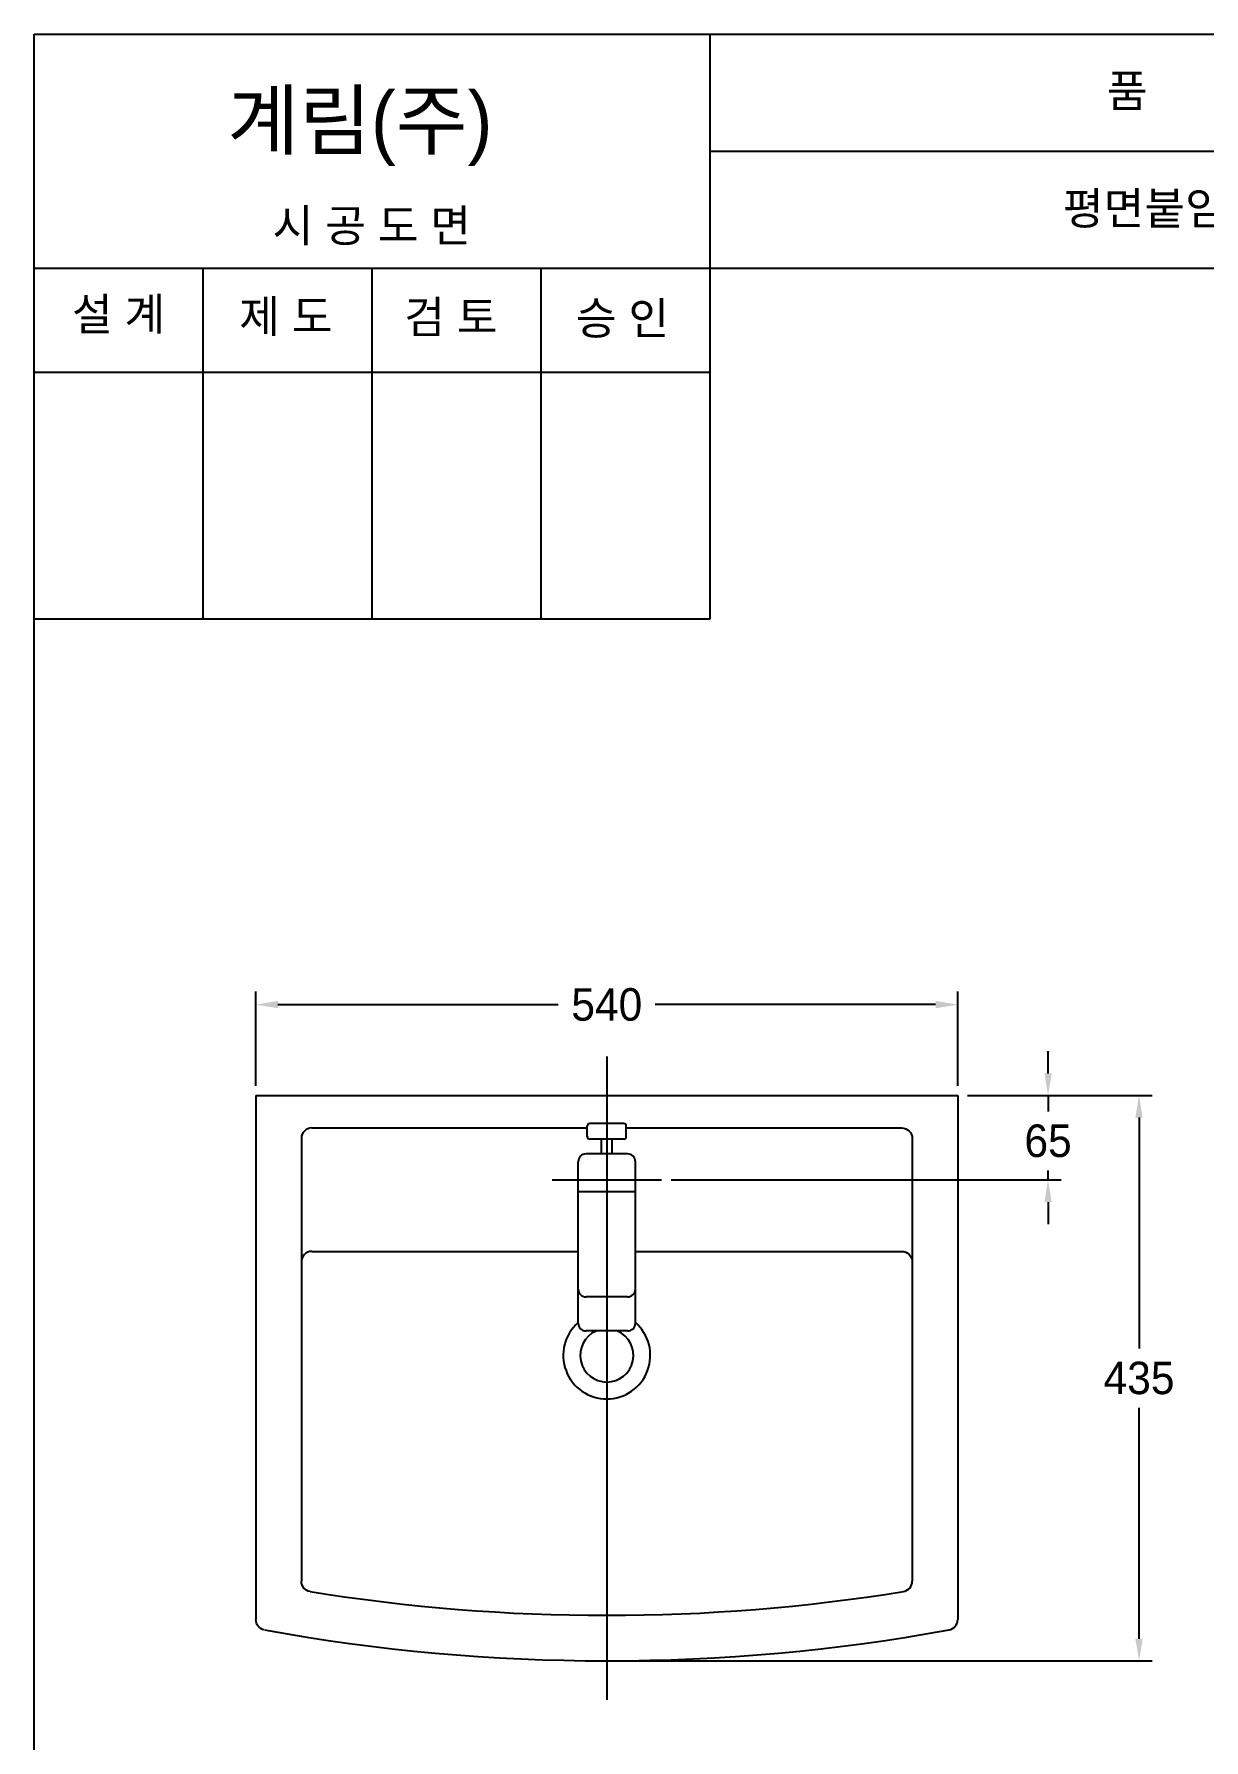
# Model space of a CAD drawing. Header units: millimetres. Extents: x 0 to 5811, y -67 to 2530.
# Drawn here: x 2011 to 2911, y 1217 to 2530 of the extents above; entities that cross this region are included whole.
import ezdxf
from ezdxf.enums import TextEntityAlignment as Align
from ezdxf.lldxf.tags import DXFTag

# ---------------------------------------------------------------- set-up
doc = ezdxf.new("R2010")
doc.units = ezdxf.units.MM
for name, color, linetype in [('TEXT', 7, 'Continuous'), ('내부선 및 부속', 4, 'Continuous'), ('도각라인', 255, 'Continuous'), ('외형선', 3, 'Continuous'), ('중심선', 1, 'DASHED'), ('치수선', 7, 'Continuous')]:
    doc.layers.add(name, color=color, linetype=linetype)
doc.styles.add('____', font='')
doc.styles.add('타이틀', font='H2GTRM.TTF', dxfattribs={"height": 25})
doc.styles.get('____').set_extended_font_data('굴림')
tags = doc.linetypes.add('DASHDOT', pattern=[70, 31, -13, 13, -13]).pattern_tags.tags
tags[10:11] = [DXFTag(74, 4), DXFTag(75, 0), DXFTag(340, '0'), DXFTag(46, 0.0), DXFTag(50, 0.0), DXFTag(44, 0.0), DXFTag(45, 0.0)]
tags[8:9] = [DXFTag(74, 4), DXFTag(75, 0), DXFTag(340, '0'), DXFTag(46, 0.0), DXFTag(50, 0.0), DXFTag(44, 0.0), DXFTag(45, 0.0)]
tags[6:7] = [DXFTag(74, 4), DXFTag(75, 0), DXFTag(340, '0'), DXFTag(46, 0.0), DXFTag(50, 0.0), DXFTag(44, 0.0), DXFTag(45, 0.0)]
tags[4:5] = [DXFTag(74, 4), DXFTag(75, 0), DXFTag(340, '0'), DXFTag(46, 0.0), DXFTag(50, 0.0), DXFTag(44, 0.0), DXFTag(45, 0.0)]
tags = doc.linetypes.add('DASHED', pattern=[25.72, 12.86, -12.86]).pattern_tags.tags
tags[6:7] = [DXFTag(74, 4), DXFTag(75, 0), DXFTag(340, '0'), DXFTag(46, 0.0), DXFTag(50, 0.0), DXFTag(44, 0.0), DXFTag(45, 0.0)]
tags[4:5] = [DXFTag(74, 4), DXFTag(75, 0), DXFTag(340, '0'), DXFTag(46, 0.0), DXFTag(50, 0.0), DXFTag(44, 0.0), DXFTag(45, 0.0)]
doc.dimstyles.new('MSADIM', dxfattribs={"dimtxt": 33, "dimasz": 17, "dimexe": 10, "dimexo": 7.5, "dimgap": 10, "dimtad": 0, "dimtih": 1, "dimtoh": 1, "dimdec": 0, "dimzin": 1, "dimdsep": 46, "dimtxsty": '____', "dimcen": 11.25, "dimadec": 0, "dimazin": 0, "dimtfac": 1, "dimtdec": 0, "dimtix": 1, "dimtmove": 0, "dimatfit": 3, "dimfxl": 1, "dimtolj": 1, "dimtzin": 1, "dimarcsym": 0})

# ---------------------------------------------------------------- blocks, each defined once
blk = doc.blocks.new('*D15')
at = {"layer": '치수선', "color": 0, "linetype": 'Continuous', "lineweight": -2, "transparency": 16777216}
for p, q in [((2182, 1720.8), (2182, 1793.2)), ((2722, 1720.8), (2722, 1793.2)), ((2199, 1783.2), (2414.6, 1783.2)), ((2705, 1783.2), (2489.3, 1783.2))]:
    blk.add_line(p, q, dxfattribs=at)
at = {"layer": '치수선', "color": 0, "linetype": 'Continuous', "transparency": 16777216}
for points in [[(2199, 1786.1), (2199, 1780.4), (2182, 1783.2)], [(2705, 1786.1), (2705, 1780.4), (2722, 1783.2)]]:
    blk.add_solid(points, dxfattribs=at)
at = {"layer": '치수선', "color": 0, "linetype": 'Continuous', "transparency": 16777216, "insert": (2452, 1783.2), "char_height": 25, "attachment_point": 5, "style": '____'}
blk.add_mtext('\\A1;540', dxfattribs=at)
blk = doc.blocks.new('*D16')
at = {"layer": '치수선', "color": 0, "linetype": 'Continuous', "lineweight": -2, "transparency": 16777216}
for p, q in [((2791.5, 1730.3), (2791.5, 1747.3)), ((2729.5, 1713.3), (2801.5, 1713.3)), ((2791.5, 1713.3), (2791.5, 1701.1)), ((2791.5, 1648.3), (2791.5, 1655.5)), ((2501.5, 1648.3), (2801.5, 1648.3)), ((2791.5, 1631.3), (2791.5, 1614.3))]:
    blk.add_line(p, q, dxfattribs=at)
at = {"layer": '치수선', "color": 0, "linetype": 'Continuous', "transparency": 16777216}
for points in [[(2788.7, 1730.3), (2794.3, 1730.3), (2791.5, 1713.3)], [(2788.7, 1631.3), (2794.3, 1631.3), (2791.5, 1648.3)]]:
    blk.add_solid(points, dxfattribs=at)
at = {"layer": '치수선', "color": 0, "linetype": 'Continuous', "transparency": 16777216, "insert": (2791.5, 1678.3), "char_height": 25, "attachment_point": 5, "style": '____'}
blk.add_mtext('\\A1;65', dxfattribs=at)
blk = doc.blocks.new('*D17')
at = {"layer": '치수선', "color": 0, "linetype": 'Continuous', "lineweight": -2, "transparency": 16777216}
for p, q in [((2729.5, 1713.3), (2871.5, 1713.3)), ((2861.5, 1696.3), (2861.5, 1518.6)), ((2861.5, 1295.3), (2861.5, 1473)), ((2459.5, 1278.3), (2871.5, 1278.3))]:
    blk.add_line(p, q, dxfattribs=at)
at = {"layer": '치수선', "color": 0, "linetype": 'Continuous', "transparency": 16777216}
for points in [[(2858.7, 1696.3), (2864.3, 1696.3), (2861.5, 1713.3)], [(2858.7, 1295.3), (2864.3, 1295.3), (2861.5, 1278.3)]]:
    blk.add_solid(points, dxfattribs=at)
at = {"layer": '치수선', "color": 0, "linetype": 'Continuous', "transparency": 16777216, "insert": (2861.5, 1495.8), "char_height": 25, "attachment_point": 5, "style": '____'}
blk.add_mtext('\\A1;435', dxfattribs=at)

msp = doc.modelspace()

# ---------------------------------------------------------------- linework, layer by layer
at = {"layer": '내부선 및 부속', "linetype": 'Continuous'}
for p, q in [((2217, 1680.3), (2217, 1339.5)), ((2225, 1688.3), (2437, 1688.3)), ((2465, 1691.7), (2439, 1691.7)), ((2467, 1688.3), (2679, 1688.3)), ((2687, 1680.3), (2687, 1339.5)), ((2468, 1668.3), (2436, 1668.3)), ((2465, 1679.7), (2439, 1679.7)), ((2448, 1668.3), (2448, 1679.7)), ((2456, 1668.3), (2456, 1679.7)), ((2430, 1564.3), (2430, 1662.3)), ((2474, 1564.3), (2474, 1662.3)), ((2474, 1639.1), (2430, 1639.1)), ((2225, 1593.3), (2430, 1593.3)), ((2474, 1593.3), (2679, 1593.3)), ((2430, 1538.1), (2430, 1564.3)), ((2474, 1538.1), (2474, 1564.3)), ((2468, 1558.3), (2436, 1558.3)), ((2468, 1532.1), (2436, 1532.1))]:
    msp.add_line(p, q, dxfattribs=at)
at = {"layer": '내부선 및 부속', "linetype": 'Continuous', "flags": 128}
for points in [[(2679, 1688.3, -0.414214), (2687, 1680.3)], [(2679, 1593.3, -0.414214), (2687, 1585.3)], [(2223.7, 1331.6, -0.368176), (2217, 1339.5)]]:
    msp.add_lwpolyline(points, format="xyb", dxfattribs=at)
at = {"layer": '내부선 및 부속', "linetype": 'Continuous'}
for centre, radius, start, end in [((2225, 1680.3), 8, 90, 180), ((2439, 1689.7), 2, 90, 180), ((2439, 1681.7), 2, 180, 270), ((2465, 1689.7), 2, 0, 90), ((2465, 1681.7), 2, 270, 0), ((2436, 1662.3), 6, 90, 180), ((2468, 1662.3), 6, 0, 90), ((2225, 1585.3), 8, 90, 180), ((2436, 1564.3), 6, 180, 270), ((2468, 1564.3), 6, 270, 0), ((2452, 1513.3), 33.5, 131.0498, 48.95), ((2436, 1538.1), 6, 180, 270), ((2468, 1538.1), 6, 270, 0), ((2452, 1513.3), 20.5, 113.7896, 66.2104), ((2679, 1339.5), 8, 279.15, 0), ((2452, 2748.8), 1435.5, 260.85, 279.15)]:
    msp.add_arc(centre, radius, start, end, dxfattribs=at)
for points in [[(2437, 1681.7), (2437, 1685.7), (2437, 1689.7)], [(2467, 1681.7), (2467, 1685.7), (2467, 1689.7)]]:
    msp.add_open_spline(points, degree=2, dxfattribs=at)
at = {"layer": '도각라인', "color": 7}
for p, q in [((2011.4, 0), (2011.4, 2530)), ((2011.4, 2530), (3811.4, 2530)), ((2531.4, 2080), (2531.4, 2530)), ((2531.4, 2440), (3811.4, 2440)), ((2011.4, 2350), (3811.4, 2350)), ((2141.4, 2080), (2141.4, 2350)), ((2271.4, 2080), (2271.4, 2350)), ((2401.4, 2080), (2401.4, 2350)), ((2011.4, 2270), (2531.4, 2270)), ((2011.4, 2080), (2531.4, 2080))]:
    msp.add_line(p, q, dxfattribs=at)
at = {"layer": '외형선', "linetype": 'Continuous'}
for p, q in [((2182, 1713.3), (2722, 1713.3)), ((2182, 1713.3), (2182, 1310)), ((2722, 1713.3), (2722, 1310))]:
    msp.add_line(p, q, dxfattribs=at)
at = {"layer": '외형선', "linetype": 'Continuous', "flags": 128}
msp.add_lwpolyline([(2188.5, 1302.1, -0.36239), (2182, 1310)], format="xyb", dxfattribs=at)
at = {"layer": '외형선', "linetype": 'Continuous'}
for centre, radius, start, end in [((2452, 2748.8), 1470.5, 259.68, 280.32), ((2714, 1310), 8, 280.32, 0)]:
    msp.add_arc(centre, radius, start, end, dxfattribs=at)
at = {"layer": '중심선', "linetype": 'DASHDOT'}
for p, q in [((2452, 1743.3), (2452, 1248.3)), ((2410, 1648.3), (2494, 1648.3))]:
    msp.add_line(p, q, dxfattribs=at)

# ---------------------------------------------------------------- texts
at = {"layer": 'TEXT', "style": '타이틀'}
for s, p in [('품             명', (2927.1, 2486.4)), ('평면붙임 세면기', (2917.2, 2396)), ('시 공 도 면', (2271.2, 2382.7)), ('설 계', (2076.4, 2314.6)), ('제 도', (2205.1, 2312.9)), ('검 토', (2332.1, 2312.3)), ('승 인', (2464.1, 2311.4))]:
    msp.add_text(s, height=25, dxfattribs=at).set_placement(p, align=Align.MIDDLE_CENTER)
msp.add_text('계림(주)', height=44, dxfattribs=at).set_placement((2160.1, 2441.8))

# ---------------------------------------------------------------- dimensions: what is measured, and where the dimension line sits
at = {"layer": '치수선', "linetype": 'Continuous'}
dim = msp.add_linear_dim(base=(2722, 1783.2), p1=(2182, 1713.3), p2=(2722, 1713.3), dimstyle='MSADIM', override={"dimtxt": 25}, dxfattribs=at)
dim.commit()
dim.dimension.update_dxf_attribs({"geometry": '*D15', "text_midpoint": (2452, 1783.2), "dimtype": 160})
for base, p1, picture, middle in [((2791.5, 1713.3), (2494, 1648.3), '*D16', (2791.5, 1678.3)), ((2861.5, 1713.3), (2452, 1278.3), '*D17', (2861.5, 1495.8))]:
    dim = msp.add_linear_dim(base=base, p1=p1, p2=(2722, 1713.3), angle=90, dimstyle='MSADIM', override={"dimtxt": 25}, dxfattribs=at)
    dim.commit()
    dim.dimension.update_dxf_attribs({"geometry": picture, "text_midpoint": middle, "dimtype": 160})

doc.saveas('drawing.dxf')
